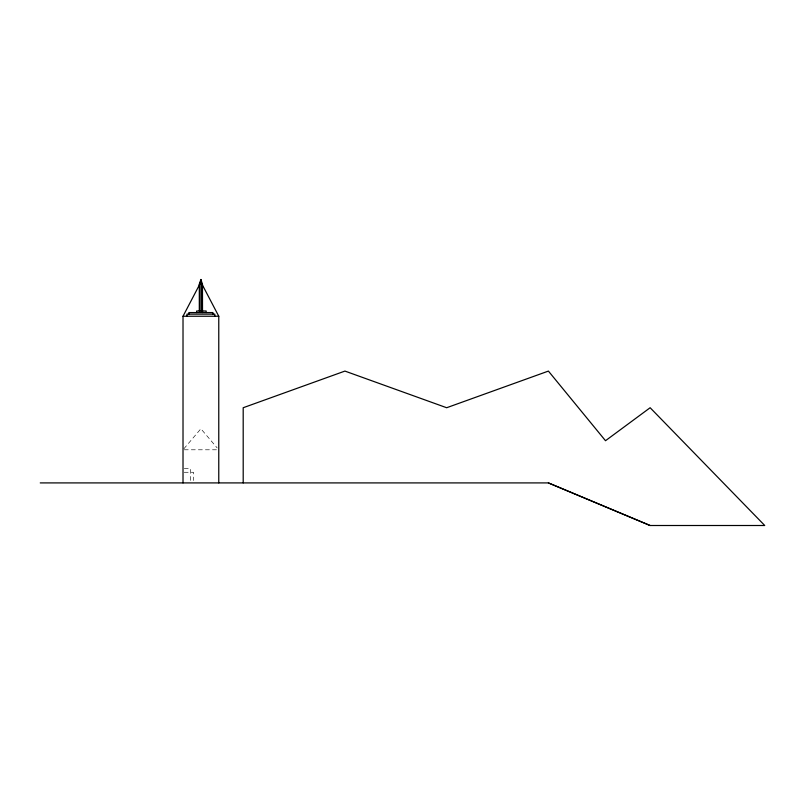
<?xml version="1.0" encoding="UTF-8"?>
<svg xmlns="http://www.w3.org/2000/svg" width="805" height="805" viewBox="0 0 805 805"><rect width="100%" height="100%" fill="white"/><g stroke="black" fill="none" stroke-linecap="round" stroke-linejoin="round"><path stroke-width="0.6" stroke-dasharray="4.03 3.02" d="M183.822 448.838L200.888 428.763L217.139 447.882M184.244 449.794L218.769 449.794M184.244 468.45L190.372 468.45L190.372 480.505M184.184 472.273L193.532 472.273L193.532 480.555"/><path stroke-width="1.21" d="M199.308 310.992L199.308 284.235L200.888 279.496L202.468 284.235L202.518 312.561M183.017 482.909L183.017 316.244L200.314 283.169M199.308 284.235L202.468 284.235M183.017 316.244L218.769 316.244L218.769 482.909M40.25 482.909L548.406 482.909L650.138 525.504M548.396 482.909L650.068 525.504L764.75 525.504L650.138 407.733L605.501 440.717L548.406 371.085L446.664 407.733L344.922 371.085L243.191 407.733L243.201 482.909M201.461 283.169L218.769 316.244M214.814 316.244L214.814 314.141L186.961 314.141L186.961 316.244M212.912 314.141L212.912 312.561L188.863 312.561L188.863 314.141M206.15 312.561L206.15 310.992L196.631 310.992L196.631 312.561M201.673 310.992L201.673 284.235L200.888 279.496L200.103 284.235L200.103 310.992"/></g></svg>
